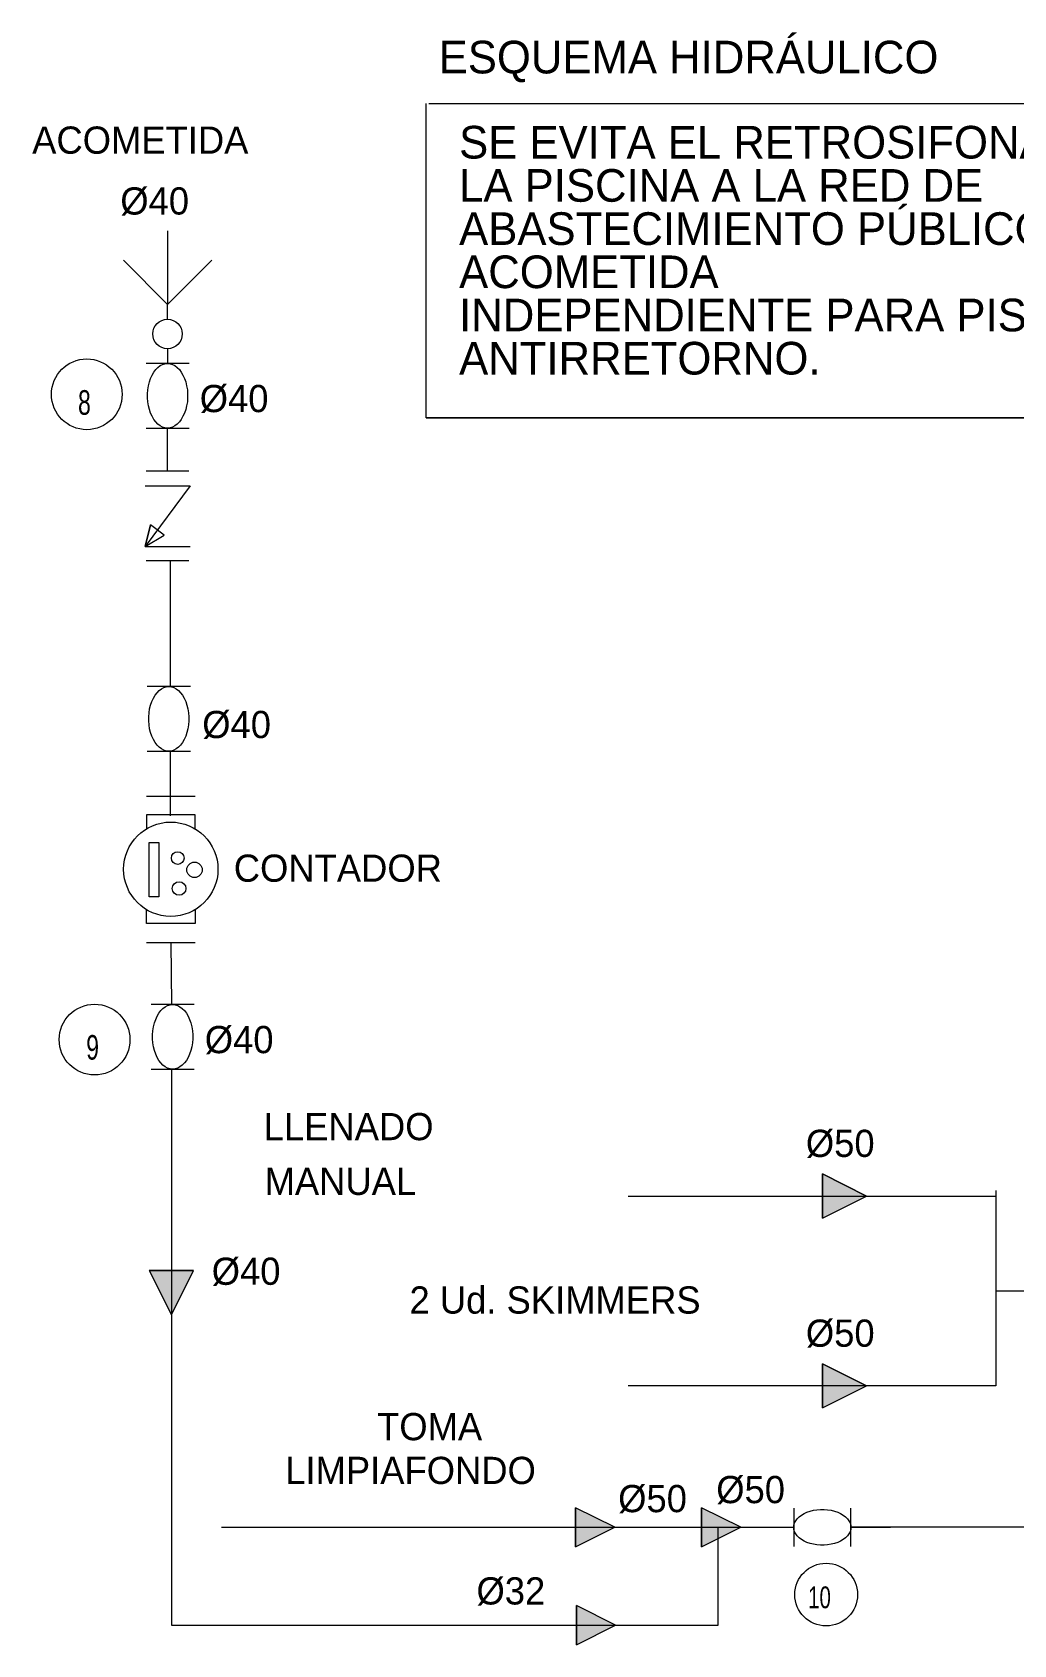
# Model space of a CAD drawing. Header units: millimetres. Extents: x 441156 to 441876, y 4514765 to 4515211.
# Drawn here: x 441320.19 to 441324, y 4514771.18 to 4514777.43 of the extents above; entities that cross this region are included whole.
import ezdxf

# ---------------------------------------------------------------- set-up
doc = ezdxf.new("R2010")
doc.units = ezdxf.units.MM
doc.layers.add('01_textos', color=7, linetype='Continuous')
for name, color, linetype, lineweight, true_color in [('05 ESQUEMAS HIDRAULICOS nuevos_dwg _6_', 7, 'Continuous', 18, 0x767676), ('A-DETL', 7, 'Continuous', 50, 0x008000), ('I-FONTANERÍA', 6, 'Continuous', 13, 0xff00ff)]:
    doc.layers.add(name, color=color, linetype=linetype, lineweight=lineweight, true_color=true_color)
for name, color, linetype, lineweight in [('0DM_DETALLES', 7, 'Continuous', 9), ('A-DETL-GENF', 7, 'Continuous', 9), ('A-DETL-THIN', 7, 'Continuous', 9), ('G-ANNO-TEXT', 7, 'Continuous', 9)]:
    doc.layers.add(name, color=color, linetype=linetype, lineweight=lineweight)
doc.styles.add('BERNARDO', font='')
doc.styles.add('Franklin Gothic Book', font='FRABK.TTF', dxfattribs={"height": 0.225})
doc.styles.add('Franklin Gothic Book_1', font='FRABK.TTF', dxfattribs={"width": 0.7, "height": 0.203148})
doc.styles.add('Franklin Gothic Book_2', font='FRABK.TTF', dxfattribs={"width": 0.7, "height": 0.18})
doc.styles.get('BERNARDO').set_extended_font_data('Century Gothic')

# ---------------------------------------------------------------- blocks, each defined once
blk = doc.blocks.new('05 ESQUEMAS HIDRAULICOS nuevos_dwg_F10-1107635-01_ARQ_HIDRAULICA PISCINA CHAPOTEO')
at = {"layer": '0DM_DETALLES'}
blk.add_line((2547.658, 1581.844), (2547.658, 1581.722), dxfattribs=at)
at = {"layer": '0DM_DETALLES', "flags": 128}
for points in [[(2547.658, 1582.819), (2547.658, 1582.21), (2547.293, 1582.576)], [(2547.658, 1582.088), (2547.658, 1582.21), (2548.024, 1582.576)]]:
    blk.add_lwpolyline(points, dxfattribs=at)
at = {"layer": '0DM_DETALLES'}
blk.add_circle((2547.658, 1581.966), 0.122, dxfattribs=at)
blk = doc.blocks.new('05 ESQUEMAS HIDRAULICOS nuevos_dwg_A$C0F61303F-1107636-01_ARQ_HIDRAULICA PISCINA CHAPOTEO')
at = {"layer": 'I-FONTANERÍA'}
for p, q in [((2547.878, 1576.421), (2547.522, 1576.421)), ((2547.522, 1575.887), (2547.878, 1575.887))]:
    blk.add_line(p, q, dxfattribs=at)
at = {"layer": 'I-FONTANERÍA', "flags": 128}
blk.add_lwpolyline([(2547.7, 1575.887), (2547.679, 1575.889), (2547.659, 1575.895), (2547.639, 1575.905), (2547.62, 1575.92), (2547.602, 1575.938), (2547.586, 1575.959), (2547.572, 1575.984), (2547.56, 1576.011), (2547.55, 1576.04), (2547.542, 1576.071), (2547.537, 1576.104), (2547.534, 1576.137), (2547.534, 1576.171), (2547.537, 1576.204), (2547.542, 1576.237), (2547.55, 1576.268), (2547.56, 1576.297), (2547.572, 1576.324), (2547.586, 1576.349), (2547.602, 1576.37), (2547.62, 1576.388), (2547.639, 1576.403), (2547.659, 1576.413), (2547.679, 1576.419), (2547.7, 1576.421), (2547.721, 1576.419), (2547.742, 1576.413), (2547.761, 1576.403), (2547.78, 1576.388), (2547.798, 1576.37), (2547.814, 1576.349), (2547.828, 1576.324), (2547.841, 1576.297), (2547.851, 1576.268), (2547.858, 1576.237), (2547.864, 1576.204), (2547.866, 1576.171), (2547.866, 1576.137), (2547.864, 1576.104), (2547.858, 1576.071), (2547.851, 1576.04), (2547.841, 1576.011), (2547.828, 1575.984), (2547.814, 1575.959), (2547.798, 1575.938), (2547.78, 1575.92), (2547.761, 1575.905), (2547.742, 1575.895), (2547.721, 1575.889)], close=True, dxfattribs=at)
blk = doc.blocks.new('05 ESQUEMAS HIDRAULICOS nuevos_dwg_RET-1107637-01_ARQ_HIDRAULICA PISCINA CHAPOTEO')
at = {"layer": 'I-FONTANERÍA'}
blk.add_line((2547.472, 1580.208), (2547.516, 1580.387), dxfattribs=at)
at = {"layer": 'I-FONTANERÍA', "flags": 128}
blk.add_lwpolyline([(2547.472, 1580.711), (2547.845, 1580.711), (2547.472, 1580.208), (2547.845, 1580.208)], dxfattribs=at)
blk.add_lwpolyline([(2547.63, 1580.302), (2547.516, 1580.387), (2547.472, 1580.208)], close=True, dxfattribs=at)
blk = doc.blocks.new('05 ESQUEMAS HIDRAULICOS nuevos_dwg_A$C0F61303F-1107638-01_ARQ_HIDRAULICA PISCINA CHAPOTEO')
at = {"layer": 'I-FONTANERÍA'}
for p, q in [((2547.837, 1581.722), (2547.48, 1581.722)), ((2547.48, 1581.188), (2547.837, 1581.188))]:
    blk.add_line(p, q, dxfattribs=at)
at = {"layer": 'I-FONTANERÍA', "flags": 128}
blk.add_lwpolyline([(2547.658, 1581.188), (2547.637, 1581.19), (2547.617, 1581.196), (2547.597, 1581.206), (2547.578, 1581.221), (2547.56, 1581.239), (2547.544, 1581.26), (2547.53, 1581.285), (2547.518, 1581.312), (2547.508, 1581.341), (2547.5, 1581.372), (2547.495, 1581.405), (2547.492, 1581.438), (2547.492, 1581.472), (2547.495, 1581.505), (2547.5, 1581.538), (2547.508, 1581.569), (2547.518, 1581.598), (2547.53, 1581.626), (2547.544, 1581.65), (2547.56, 1581.671), (2547.578, 1581.689), (2547.597, 1581.704), (2547.617, 1581.714), (2547.637, 1581.72), (2547.658, 1581.722), (2547.679, 1581.72), (2547.7, 1581.714), (2547.719, 1581.704), (2547.738, 1581.689), (2547.756, 1581.671), (2547.772, 1581.65), (2547.786, 1581.626), (2547.799, 1581.598), (2547.809, 1581.569), (2547.816, 1581.538), (2547.822, 1581.505), (2547.824, 1581.472), (2547.824, 1581.438), (2547.822, 1581.405), (2547.816, 1581.372), (2547.809, 1581.341), (2547.799, 1581.312), (2547.786, 1581.285), (2547.772, 1581.26), (2547.756, 1581.239), (2547.738, 1581.221), (2547.719, 1581.206), (2547.7, 1581.196), (2547.679, 1581.19)], close=True, dxfattribs=at)
blk = doc.blocks.new('05 ESQUEMAS HIDRAULICOS nuevos_dwg_A$C0F61303F-1107639-01_ARQ_HIDRAULICA PISCINA CHAPOTEO')
at = {"layer": 'I-FONTANERÍA'}
for p, q in [((2547.847, 1579.05), (2547.49, 1579.05)), ((2547.49, 1578.515), (2547.847, 1578.515))]:
    blk.add_line(p, q, dxfattribs=at)
at = {"layer": 'I-FONTANERÍA', "flags": 128}
blk.add_lwpolyline([(2547.669, 1578.515), (2547.648, 1578.517), (2547.627, 1578.524), (2547.607, 1578.534), (2547.589, 1578.548), (2547.571, 1578.566), (2547.555, 1578.588), (2547.541, 1578.612), (2547.528, 1578.639), (2547.518, 1578.669), (2547.51, 1578.7), (2547.505, 1578.733), (2547.503, 1578.766), (2547.503, 1578.8), (2547.505, 1578.833), (2547.51, 1578.865), (2547.518, 1578.897), (2547.528, 1578.926), (2547.541, 1578.953), (2547.555, 1578.978), (2547.571, 1578.999), (2547.589, 1579.017), (2547.607, 1579.031), (2547.627, 1579.042), (2547.648, 1579.048), (2547.669, 1579.05), (2547.69, 1579.048), (2547.71, 1579.042), (2547.73, 1579.031), (2547.749, 1579.017), (2547.766, 1578.999), (2547.783, 1578.978), (2547.797, 1578.953), (2547.809, 1578.926), (2547.819, 1578.897), (2547.827, 1578.865), (2547.832, 1578.833), (2547.835, 1578.8), (2547.835, 1578.766), (2547.832, 1578.733), (2547.827, 1578.7), (2547.819, 1578.669), (2547.809, 1578.639), (2547.797, 1578.612), (2547.783, 1578.588), (2547.766, 1578.566), (2547.749, 1578.548), (2547.73, 1578.534), (2547.71, 1578.524), (2547.69, 1578.517)], close=True, dxfattribs=at)
blk = doc.blocks.new('05 ESQUEMAS HIDRAULICOS nuevos_dwg_A$C0F61303F-1107646-01_ARQ_HIDRAULICA PISCINA CHAPOTEO')
at = {"layer": 'I-FONTANERÍA'}
for p, q in [((2556.137, 1572.256), (2556.137, 1571.94)), ((2556.611, 1571.94), (2556.611, 1572.256))]:
    blk.add_line(p, q, dxfattribs=at)
at = {"layer": 'I-FONTANERÍA', "flags": 128}
blk.add_lwpolyline([(2556.611, 1572.098), (2556.609, 1572.079), (2556.603, 1572.061), (2556.594, 1572.043), (2556.581, 1572.027), (2556.565, 1572.011), (2556.547, 1571.997), (2556.525, 1571.984), (2556.501, 1571.973), (2556.475, 1571.964), (2556.447, 1571.957), (2556.418, 1571.953), (2556.389, 1571.951), (2556.359, 1571.951), (2556.329, 1571.953), (2556.301, 1571.957), (2556.273, 1571.964), (2556.247, 1571.973), (2556.223, 1571.984), (2556.201, 1571.997), (2556.182, 1572.011), (2556.166, 1572.027), (2556.154, 1572.043), (2556.144, 1572.061), (2556.139, 1572.079), (2556.137, 1572.098), (2556.139, 1572.116), (2556.144, 1572.134), (2556.154, 1572.152), (2556.166, 1572.169), (2556.182, 1572.184), (2556.201, 1572.199), (2556.223, 1572.211), (2556.247, 1572.222), (2556.273, 1572.231), (2556.301, 1572.238), (2556.329, 1572.242), (2556.359, 1572.245), (2556.389, 1572.245), (2556.418, 1572.242), (2556.447, 1572.238), (2556.475, 1572.231), (2556.501, 1572.222), (2556.525, 1572.211), (2556.547, 1572.199), (2556.565, 1572.184), (2556.581, 1572.169), (2556.594, 1572.152), (2556.603, 1572.134), (2556.609, 1572.116)], close=True, dxfattribs=at)

msp = doc.modelspace()

# ---------------------------------------------------------------- hatches: boundary and pattern name
at = {"layer": 'A-DETL-GENF', "true_color": 0x0000ff}
for points in [[(441323.2573051, 4514773.00620217), (441323.2573051, 4514772.83482248), (441323.42868479, 4514772.92051233)], [(441320.81944602, 4514772.63202435), (441320.64806633, 4514772.63202435), (441320.73375617, 4514772.46064466)], [(441323.2573051, 4514772.27059062), (441323.2573051, 4514772.09921093), (441323.42868479, 4514772.18490077)], [(441322.30044732, 4514771.71245432), (441322.30044732, 4514771.56060275), (441322.4522989, 4514771.63652853)], [(441322.78881597, 4514771.71245432), (441322.78881597, 4514771.56060275), (441322.94066755, 4514771.63652853)], [(441322.30387507, 4514771.33324992), (441322.30387507, 4514771.18139834), (441322.45572665, 4514771.25732413)]]:
    msp.add_hatch(color=5, dxfattribs=at).paths.add_polyline_path(points)

# ---------------------------------------------------------------- linework, layer by layer
at = {"layer": 'A-DETL', "color": 7, "lineweight": 9}
for p, q in [((441321.72138937, 4514775.93627566, 0.0000002), (441321.72138937, 4514777.15502566, 0.0000002)), ((441321.7317599, 4514777.15502566, 0.0000002), (441325.66352833, 4514777.15502566, 0.0000002)), ((441321.72138937, 4514775.93627566, 0.0000002), (441325.66352833, 4514775.93627566, 0.0000002)), ((441325.66352833, 4514775.93627566, 0.0000002), (441321.72138937, 4514775.93627566, 0.0000002)), ((441320.72855684, 4514775.38191567, 0.0000002), (441320.72855684, 4514774.89458428, 0.0000002)), ((441320.72857242, 4514774.64443558, 0.0000002), (441320.72857242, 4514774.39346157, 0.0000002)), ((441320.73189622, 4514773.90358448, 0.0000002), (441320.73353178, 4514773.66252847, 0.0000002)), ((441320.73358625, 4514773.41237978, 0.0000002), (441320.73358625, 4514771.25732413, 0.0000002)), ((441322.50373689, 4514772.92051233, 0.0000002), (441323.92932902, 4514772.92051233, 0.0000002)), ((441323.92932902, 4514772.94198711, 0.0000002), (441323.92932902, 4514772.18490077, 0.0000002)), ((441323.92932902, 4514772.55270655, 0.0000002), (441324.16400688, 4514772.55270655, 0.0000002)), ((441323.92932902, 4514772.18490077, 0.0000002), (441322.50373689, 4514772.18490077, 0.0000002)), ((441320.92758756, 4514771.63652853, 0.0000002), (441322.85374825, 4514771.63652853, 0.0000002)), ((441322.85374825, 4514771.63652853, 0.0000002), (441323.14590163, 4514771.63652853, 0.0000002)), ((441322.85374825, 4514771.25732413, 0.0000002), (441322.85374825, 4514771.63652853, 0.0000002)), ((441322.85374825, 4514771.63652853, 0.0000002), (441323.14590163, 4514771.63652853, 0.0000002)), ((441324.91819046, 4514771.63659215, 0.0000002), (441323.36798456, 4514771.63659215, 0.0000002)), ((441323.36798456, 4514771.63652853, 0.0000002), (441323.52069155, 4514771.63652853, 0.0000002)), ((441320.73358625, 4514771.25732413, 0.0000002), (441322.85374825, 4514771.25732413, 0.0000002))]:
    msp.add_line(p, q, dxfattribs=at)
at = {"layer": 'A-DETL', "color": 4, "lineweight": 9, "true_color": 0x00ffff}
for p, q in [((441320.71878507, 4514775.72944536, 0.0000002), (441320.71878507, 4514775.89788536, 0.0000002)), ((441320.6377223, 4514774.47051017, 0.0000002), (441320.82607015, 4514774.47051017, 0.0000002)), ((441320.82607015, 4514774.39788944, 0.0000002), (441320.6377223, 4514774.39788944, 0.0000002)), ((441320.6377223, 4514774.39788944, 0.0000002), (441320.6377223, 4514774.34412453, 0.0000002)), ((441320.82607015, 4514774.34356438, 0.0000002), (441320.82607015, 4514774.39788944, 0.0000002)), ((441320.6472438, 4514774.07997384, 0.0000002), (441320.6472438, 4514774.29112369, 0.0000002)), ((441320.6472438, 4514774.29112369, 0.0000002), (441320.68465663, 4514774.29112369, 0.0000002)), ((441320.68465663, 4514774.29112369, 0.0000002), (441320.68465663, 4514774.07997384, 0.0000002)), ((441320.68465663, 4514774.07997384, 0.0000002), (441320.6472438, 4514774.07997384, 0.0000002)), ((441320.6377223, 4514773.97620521, 0.0000002), (441320.6377223, 4514774.02997012, 0.0000002)), ((441320.82607015, 4514774.03053027, 0.0000002), (441320.82607015, 4514773.97620521, 0.0000002)), ((441320.82607015, 4514773.97620521, 0.0000002), (441320.6377223, 4514773.97620521, 0.0000002)), ((441320.6377223, 4514773.90358448, 0.0000002), (441320.82607015, 4514773.90358448, 0.0000002))]:
    msp.add_line(p, q, dxfattribs=at)
at = {"layer": 'A-DETL', "color": 6, "lineweight": 9, "true_color": 0xff00ff}
for p, q in [((441320.80144899, 4514775.72944536, 0.0000002), (441320.63612115, 4514775.72944536, 0.0000002)), ((441320.80144899, 4514775.38191567, 0.0000002), (441320.63612115, 4514775.38191567, 0.0000002))]:
    msp.add_line(p, q, dxfattribs=at)
at = {"layer": 'A-DETL', "color": 5, "lineweight": 9, "true_color": 0x0000ff}
for p, q in [((441323.2573051, 4514772.83482248, 0.0000002), (441323.2573051, 4514773.00620217, 0.0000002)), ((441323.2573051, 4514773.00620217, 0.0000002), (441323.42868479, 4514772.92051233, 0.0000002)), ((441320.64806633, 4514772.63202435, 0.0000002), (441320.81944602, 4514772.63202435, 0.0000002)), ((441323.2573051, 4514772.09921093, 0.0000002), (441323.2573051, 4514772.27059062, 0.0000002)), ((441323.2573051, 4514772.27059062, 0.0000002), (441323.42868479, 4514772.18490077, 0.0000002)), ((441322.30044732, 4514771.56060275, 0.0000002), (441322.30044732, 4514771.71245432, 0.0000002)), ((441322.78881597, 4514771.56060275, 0.0000002), (441322.78881597, 4514771.71245432, 0.0000002)), ((441322.30387507, 4514771.18139834, 0.0000002), (441322.30387507, 4514771.33324992, 0.0000002))]:
    msp.add_line(p, q, dxfattribs=at)
at = {"layer": 'A-DETL', "color": 7, "lineweight": 9}
for centre, radius in [((441320.40578627, 4514776.02773435, 0.0000002), 0.13710375), ((441320.43594751, 4514773.52680237, 0.0000002), 0.13710375), ((441323.27187381, 4514771.37582227, 0.0000002), 0.12148126)]:
    msp.add_circle(centre, radius, dxfattribs=at)
at = {"layer": 'A-DETL', "color": 4, "lineweight": 9, "true_color": 0x00ffff}
for centre, radius in [((441320.73142991, 4514774.18704733, 0.0000002), 0.18290534), ((441320.75816177, 4514774.23047423, 0.0000002), 0.024665), ((441320.82330407, 4514774.18466788, 0.0000002), 0.02995034), ((441320.76344357, 4514774.11243466, 0.0000002), 0.02640903)]:
    msp.add_circle(centre, radius, dxfattribs=at)
at = {"layer": 'A-DETL-THIN'}
for p, q in [((441323.2573051, 4514773.00620217, 0.0000002), (441323.2573051, 4514772.83482248, 0.0000002)), ((441323.42868479, 4514772.92051233, 0.0000002), (441323.2573051, 4514773.00620217, 0.0000002)), ((441323.2573051, 4514772.83482248, 0.0000002), (441323.42868479, 4514772.92051233, 0.0000002)), ((441320.81944602, 4514772.63202435, 0.0000002), (441320.64806633, 4514772.63202435, 0.0000002)), ((441320.64806633, 4514772.63202435, 0.0000002), (441320.73375617, 4514772.46064466, 0.0000002)), ((441320.73375617, 4514772.46064466, 0.0000002), (441320.81944602, 4514772.63202435, 0.0000002)), ((441323.2573051, 4514772.27059062, 0.0000002), (441323.2573051, 4514772.09921093, 0.0000002)), ((441323.42868479, 4514772.18490077, 0.0000002), (441323.2573051, 4514772.27059062, 0.0000002)), ((441323.2573051, 4514772.09921093, 0.0000002), (441323.42868479, 4514772.18490077, 0.0000002)), ((441322.4522989, 4514771.63652853, 0.0000002), (441322.30044732, 4514771.71245432, 0.0000002)), ((441322.30044732, 4514771.71245432, 0.0000002), (441322.30044732, 4514771.56060275, 0.0000002)), ((441322.94066755, 4514771.63652853, 0.0000002), (441322.78881597, 4514771.71245432, 0.0000002)), ((441322.78881597, 4514771.71245432, 0.0000002), (441322.78881597, 4514771.56060275, 0.0000002)), ((441322.30044732, 4514771.56060275, 0.0000002), (441322.4522989, 4514771.63652853, 0.0000002)), ((441322.78881597, 4514771.56060275, 0.0000002), (441322.94066755, 4514771.63652853, 0.0000002)), ((441322.45572665, 4514771.25732413, 0.0000002), (441322.30387507, 4514771.33324992, 0.0000002)), ((441322.30387507, 4514771.33324992, 0.0000002), (441322.30387507, 4514771.18139834, 0.0000002)), ((441322.30387507, 4514771.18139834, 0.0000002), (441322.45572665, 4514771.25732413, 0.0000002))]:
    msp.add_line(p, q, dxfattribs=at)

# ---------------------------------------------------------------- block references
at = {"layer": '05 ESQUEMAS HIDRAULICOS nuevos_dwg _6_', "color": 7, "xscale": 0.4686777072986199, "yscale": 0.4686777072986199, "zscale": 0.4686777072986199}
msp.add_blockref('05 ESQUEMAS HIDRAULICOS nuevos_dwg_F10-1107635-01_ARQ_HIDRAULICA PISCINA CHAPOTEO', (440126.68815827, 4514034.82947879, 0.0000002), dxfattribs=at)
at = {"layer": '05 ESQUEMAS HIDRAULICOS nuevos_dwg _6_', "color": 6, "lineweight": 13, "true_color": 0xff00ff, "xscale": 0.4686777072986199, "yscale": 0.4686777072986199, "zscale": 0.4686777072986199}
for name, p in [('05 ESQUEMAS HIDRAULICOS nuevos_dwg_A$C0F61303F-1107638-01_ARQ_HIDRAULICA PISCINA CHAPOTEO', (440126.68815827, 4514034.82947879, 0.0000002)), ('05 ESQUEMAS HIDRAULICOS nuevos_dwg_RET-1107637-01_ARQ_HIDRAULICA PISCINA CHAPOTEO', (440126.68815827, 4514034.82947879, 0.0000002)), ('05 ESQUEMAS HIDRAULICOS nuevos_dwg_A$C0F61303F-1107639-01_ARQ_HIDRAULICA PISCINA CHAPOTEO', (440126.68815827, 4514034.82947879, 0.0000002)), ('05 ESQUEMAS HIDRAULICOS nuevos_dwg_A$C0F61303F-1107636-01_ARQ_HIDRAULICA PISCINA CHAPOTEO', (440126.68815827, 4514034.82947879, 0.0000002)), ('05 ESQUEMAS HIDRAULICOS nuevos_dwg_A$C0F61303F-1107646-01_ARQ_HIDRAULICA PISCINA CHAPOTEO', (440125.14152184, 4514034.82947879, 0.0000002))]:
    msp.add_blockref(name, p, dxfattribs=at)

# ---------------------------------------------------------------- texts
at = {"layer": '01_textos', "color": 5, "char_height": 0.1265625, "attachment_point": 1, "style": 'BERNARDO'}
for s, insert, width in [('ESQUEMA HIDRÁULICO', (441321.76977885, 4514777.39806504, 0.0000002), 3.6220646906), ('SE EVITA EL RETROSIFONAJE DEL AGUA DE ', (441321.84902841, 4514777.06812327, 0.0000002), 3.6220646906), ('LA PISCINA A LA RED DE', (441321.84902841, 4514776.90069163, 0.0000002), 3.6220646906), ('ABASTECIMIENTO PÚBLICO AL TENER UNA ', (441321.84902841, 4514776.73325999, 0.0000002), 3.6220646906), ('ACOMETIDA', (441321.84902841, 4514776.56582835, 0.0000002), 3.6220646906), ('INDEPENDIENTE PARA PISCINA CON VÁVULA ', (441321.84902841, 4514776.39839671, 0.0000002), 4.5378382846), ('ANTIRRETORNO.', (441321.84902841, 4514776.23096507, 0.0000002), 3.6220646906)]:
    msp.add_mtext(s, dxfattribs=dict(at, insert=insert, width=width))
at = {"layer": 'G-ANNO-TEXT', "attachment_point": 1}
for s, insert, char_height, width, style in [('ACOMETIDA', (441320.19399349, 4514777.06573406, 0.0000002), 0.105452484, 0.991935277, 'Franklin Gothic Book'), ('Ø40', (441320.53560153, 4514776.82991548, 0.0000002), 0.105452484, 0.3607037371, 'Franklin Gothic Book'), ('Ø40', (441320.84346621, 4514776.06412449, 0.0000002), 0.105452484, 0.3607037371, 'Franklin Gothic Book'), ('8', (441320.37179371, 4514776.04381348, 0.0000002), 0.09521094, 0.0749587454, 'Franklin Gothic Book_1'), ('Ø40', (441320.85325356, 4514774.80079248, 0.0000002), 0.105452484, 0.3607037371, 'Franklin Gothic Book'), ('CONTADOR', (441320.97552069, 4514774.24398257, 0.0000002), 0.105452484, 0.941211314, 'Franklin Gothic Book'), ('Ø40', (441320.86309881, 4514773.5796071, 0.0000002), 0.105452484, 0.3607037371, 'Franklin Gothic Book'), ('9', (441320.40342554, 4514773.54439397, 0.0000002), 0.09521094, 0.0749587454, 'Franklin Gothic Book_1'), ('LLENADO', (441321.09152635, 4514773.24238517, 0.0000002), 0.105452484, 0.7890394249, 'Franklin Gothic Book'), ('Ø50', (441323.19321956, 4514773.17742061, 0.0000002), 0.105452484, 0.3607037371, 'Franklin Gothic Book'), ('MANUAL', (441321.09496306, 4514773.03017652, 0.0000002), 0.105452484, 0.7157714783, 'Franklin Gothic Book'), ('Ø40', (441320.88998766, 4514772.68181022, 0.0000002), 0.105452484, 0.3607037371, 'Franklin Gothic Book'), ('2 Ud. SKIMMERS', (441321.65675117, 4514772.57026987, 0.0000002), 0.1054524841, 1.4371789525, 'Franklin Gothic Book'), ('Ø50', (441323.19321956, 4514772.44180906, 0.0000002), 0.105452484, 0.3607037371, 'Franklin Gothic Book'), ('TOMA', (441321.531057, 4514772.07952896, 0.0000002), 0.105452484, 0.4846956467, 'Franklin Gothic Book'), ('LIMPIAFONDO', (441321.17494221, 4514771.90983982, 0.0000002), 0.1054524841, 1.1835591373, 'Franklin Gothic Book'), ('Ø50', (441322.84582345, 4514771.83557336, 0.0000002), 0.105452484, 0.3607037371, 'Franklin Gothic Book'), ('Ø50', (441322.46561615, 4514771.8006092, 0.0000002), 0.105452484, 0.3607037371, 'Franklin Gothic Book'), ('Ø32', (441321.91636552, 4514771.44282192, 0.0000002), 0.105452484, 0.3607037371, 'Franklin Gothic Book'), ('10', (441323.20224005, 4514771.4074178, 0.0000002), 0.084361987, 0.126246308, 'Franklin Gothic Book_2')]:
    msp.add_mtext(s, dxfattribs=dict(at, insert=insert, char_height=char_height, width=width, style=style))

doc.saveas('drawing.dxf')
